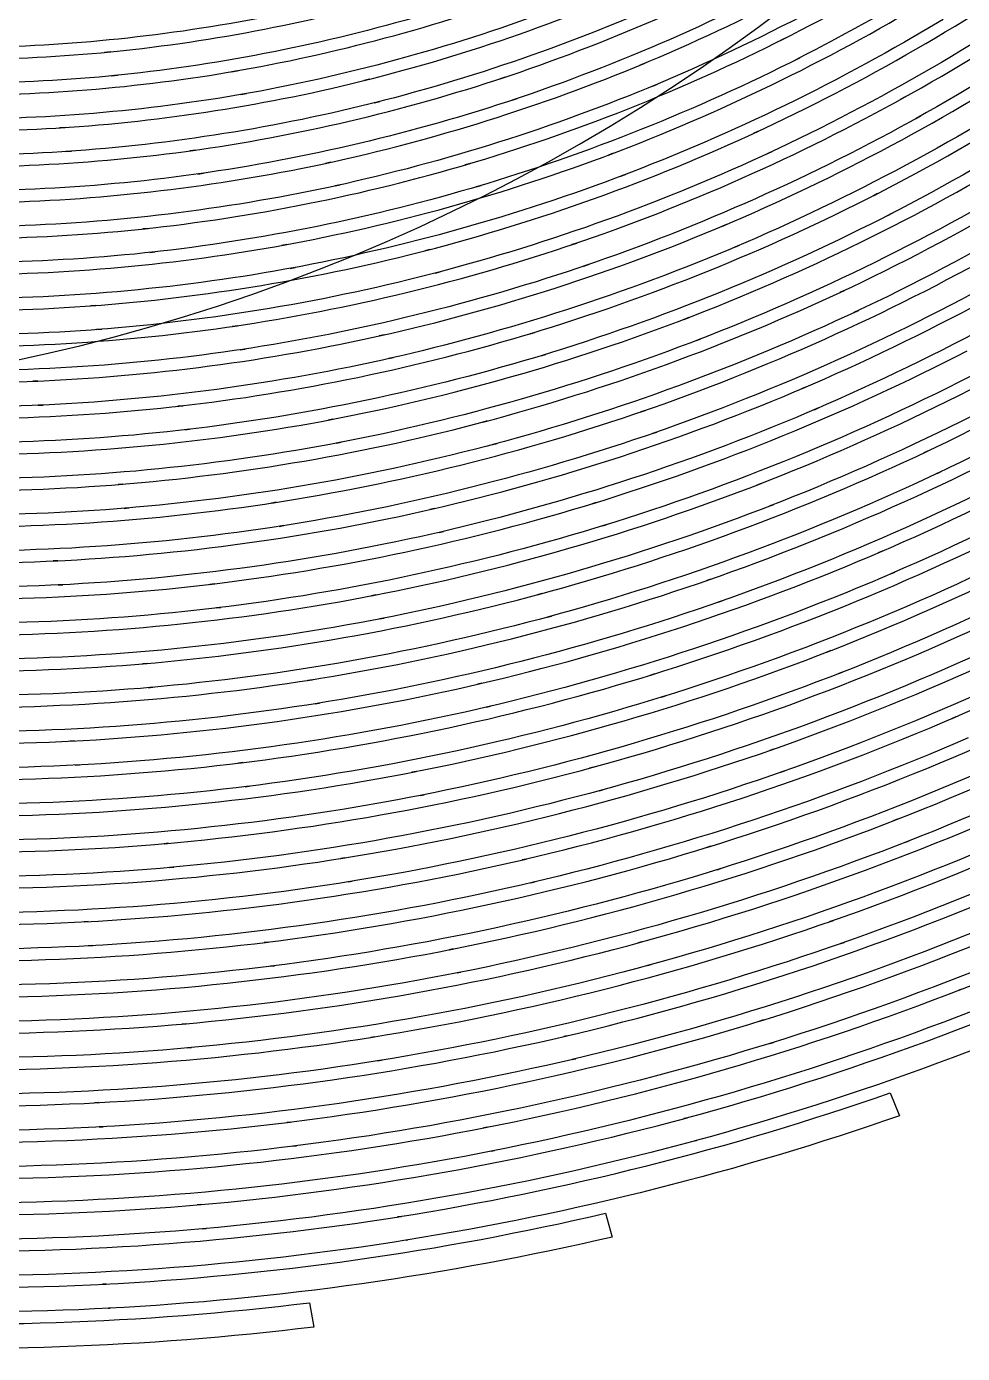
# Model space of a CAD drawing. Extents: x -32 to 185, y 69 to 286.
# Drawn here: x 91.39 to 126.11, y 70.7 to 119.94 of the extents above; entities that cross this region are included whole.
import ezdxf

# ---------------------------------------------------------------- set-up
doc = ezdxf.new("R2010")
doc.units = 0
doc.layers.add('Ebene_1', color=7, linetype='CONTINUOUS')

msp = doc.modelspace()

# ---------------------------------------------------------------- linework, layer by layer
at = {"layer": 'Ebene_1', "color": 7}
for p, q in [((119.536275, 119.508605), (119.367766, 119.423485)), ((94.500688, 118.999208), (94.283052, 118.978234)), ((119.913258, 118.695052), (120.08024, 118.779764)), ((99.218947, 118.299411), (99.01022, 118.263317)), ((114.305616, 118.569179), (114.126161, 118.494699)), ((94.554907, 118.109291), (94.769743, 118.130673)), ((104.113861, 117.981433), (103.913534, 117.931211)), ((109.153102, 118.065255), (108.963466, 118.002305)), ((114.621507, 117.73096), (114.798417, 117.805033)), ((99.339857, 117.414865), (99.546548, 117.451265)), ((109.405866, 117.206647), (109.592448, 117.269087)), ((123.989298, 117.327963), (123.832752, 117.240857)), ((104.300698, 117.107221), (104.497716, 117.157239)), ((124.399625, 116.52902), (124.554389, 116.615439)), ((92.823487, 116.19246), (92.61145, 116.178638)), ((118.545075, 116.054344), (118.378093, 115.976885)), ((92.849705, 115.299947), (93.058687, 115.314074)), ((97.656546, 115.355819), (97.452655, 115.327183)), ((113.154051, 115.235114), (112.977397, 115.168397)), ((118.895584, 115.228165), (119.059766, 115.304732)), ((102.676442, 114.903517), (102.48146, 114.861161)), ((107.853137, 114.856986), (107.667319, 114.802004)), ((97.74971, 114.466819), (97.950801, 114.495557)), ((113.442706, 114.386178), (113.61707, 114.452386)), ((102.835787, 114.022942), (103.028478, 114.065298)), ((108.077901, 113.989825), (108.261938, 114.044731)), ((122.964751, 113.742051), (122.809479, 113.662607)), ((123.348097, 112.929184), (123.501588, 113.008144)), ((95.900181, 112.448246), (95.701635, 112.426864)), ((117.349983, 112.593413), (117.185037, 112.523617)), ((101.043022, 111.851743), (100.851858, 111.816743)), ((111.801141, 111.905733), (111.626777, 111.846474)), ((117.673001, 111.7555), (117.836165, 111.824914)), ((95.96509, 111.555732), (96.161599, 111.577318)), ((106.354118, 111.664321), (106.170845, 111.616696)), ((101.174113, 110.965619), (101.362731, 111.000517)), ((106.550627, 110.789524), (106.7311, 110.836844)), ((112.061541, 111.046946), (112.233869, 111.105899)), ((121.73275, 110.149087), (121.57875, 110.076796)), ((93.951379, 109.587381), (93.757415, 109.572872)), ((122.089114, 109.32329), (122.241078, 109.394996)), ((99.212329, 108.83637), (99.025493, 108.808548)), ((115.949727, 109.136759), (115.787072, 109.074319)), ((93.987524, 108.692297), (94.179197, 108.70701)), ((104.654262, 108.497414), (104.475061, 108.457142)), ((110.245358, 108.591573), (110.073539, 108.539569)), ((116.245254, 108.288009), (116.405873, 108.350055)), ((99.314911, 107.945567), (99.499457, 107.973506)), ((104.822262, 107.615851), (104.999426, 107.656021)), ((110.477503, 107.724033), (110.646776, 107.775736)), ((91.810904, 106.783606), (91.62254, 106.775751)), ((120.292022, 106.559685), (120.139549, 106.494358)), ((91.818286, 105.887027), (92.004613, 105.895181)), ((97.186146, 105.868235), (97.003382, 105.847155)), ((114.343034, 105.695024), (114.18267, 105.63964)), ((120.62064, 105.721971), (120.771331, 105.7868)), ((97.2592, 104.973746), (97.439673, 104.994924)), ((102.754842, 105.367395), (102.57946, 105.334086)), ((108.485683, 105.303362), (108.316665, 105.258419)), ((114.609798, 104.83623), (114.768889, 104.891515)), ((102.893824, 104.480166), (103.067678, 104.513476)), ((108.689065, 104.427964), (108.855284, 104.47251)), ((124.819626, 104.183063), (124.676826, 104.115547)), ((125.180572, 103.357885), (125.322099, 103.424983)), ((94.96498, 102.957866), (94.786034, 102.943357)), ((118.640784, 102.984619), (118.489838, 102.926048)), ((95.008253, 102.060796), (95.184907, 102.075509)), ((100.656112, 102.284898), (100.48353, 102.258171)), ((106.522118, 102.051938), (106.356154, 102.013756)), ((112.528887, 102.279145), (112.37056, 102.230425)), ((118.940893, 102.13576), (119.090311, 102.193923)), ((112.767142, 101.411399), (112.923433, 101.459814)), ((100.764803, 101.392792), (100.935349, 101.419443)), ((106.695973, 101.169581), (106.8599, 101.207559)), ((123.130715, 100.469173), (122.989188, 100.408133)), ((92.54985, 100.115889), (92.375232, 100.107641)), ((123.462897, 99.631361), (123.603152, 99.692121)), ((92.563341, 99.217241), (92.735669, 99.225692)), ((98.358074, 99.26059), (98.18931, 99.240303)), ((116.778527, 99.434903), (116.629364, 99.382899)), ((104.355425, 98.848149), (104.192516, 98.816535)), ((110.50754, 98.899949), (110.351249, 98.857695)), ((117.049619, 98.575887), (117.197255, 98.627611)), ((98.436983, 98.364793), (98.603965, 98.385182)), ((104.498989, 97.959912), (104.660371, 97.991527)), ((110.715249, 98.023854), (110.869758, 98.065803)), ((121.226713, 96.780067), (121.085695, 96.72506)), ((95.862762, 96.305365), (95.697308, 96.291263)), ((101.985859, 95.702906), (101.82575, 95.677554)), ((108.278229, 95.568277), (108.124228, 95.532386)), ((114.704489, 95.921561), (114.556598, 95.875819)), ((121.529877, 95.930903), (121.668859, 95.985299)), ((95.911635, 95.406793), (96.074799, 95.421023)), ((114.946053, 95.053331), (115.091908, 95.098666)), ((102.099386, 94.809706), (102.257459, 94.834982)), ((108.456411, 94.685335), (108.608883, 94.721022)), ((125.865554, 94.323498), (125.73319, 94.266327)), ((93.172469, 93.429788), (93.010578, 93.421643)), ((119.106602, 93.126522), (118.966857, 93.0777)), ((99.415202, 92.627078), (99.257893, 92.607784)), ((93.190287, 92.529638), (93.350651, 92.537987)), ((105.842226, 92.295278), (105.690517, 92.265445)), ((112.418669, 92.455565), (112.272814, 92.415983)), ((119.380239, 92.267049), (119.517948, 92.315362)), ((99.49793, 91.73011), (99.653457, 91.749405)), ((112.629942, 91.578986), (112.774015, 91.618339)), ((105.989863, 91.406252), (106.140299, 91.435982)), ((123.705734, 90.5242), (123.574134, 90.472782)), ((96.645236, 89.631508), (96.491236, 89.617966)), ((124.01068, 89.674654), (124.141262, 89.725665)), ((116.770382, 89.519941), (116.632418, 89.477177)), ((96.697672, 88.731842), (96.849636, 88.745358)), ((103.201315, 89.091871), (103.052151, 89.06802)), ((109.922339, 89.04814), (109.778521, 89.014515)), ((117.013728, 88.6511), (117.150419, 88.693762)), ((103.318151, 88.197881), (103.465788, 88.221758)), ((110.103321, 88.164485), (110.245103, 88.197881)), ((93.678251, 86.726989), (93.52756, 86.719149)), ((121.325986, 86.771255), (121.194895, 86.725411)), ((93.699633, 85.825643), (93.848797, 85.83361)), ((100.356767, 85.96913), (100.210403, 85.95093)), ((107.216264, 85.71041), (107.074482, 85.682461)), ((114.219071, 85.971701), (114.082889, 85.934614)), ((121.600896, 85.911145), (121.730205, 85.956505)), ((100.442294, 85.071144), (100.587131, 85.089344)), ((107.365937, 84.820595), (107.506192, 84.848416)), ((114.431616, 85.094435), (114.56678, 85.131318)), ((126.0781, 84.218721), (125.953881, 84.170408)), ((97.311382, 82.937949), (97.167055, 82.925222)), ((118.726057, 83.075964), (118.596493, 83.035796)), ((104.302225, 82.453421), (104.162225, 82.431047)), ((111.453432, 82.492876), (111.318777, 82.461363)), ((118.97042, 82.20641), (119.098711, 82.246298)), ((97.365855, 82.03729), (97.508146, 82.050017)), ((104.420589, 81.558515), (104.558552, 81.580788)), ((111.635686, 81.608533), (111.768814, 81.639868)), ((123.435915, 80.370321), (123.775479, 79.520139)), ((94.067197, 80.009121), (93.926433, 80.001739)), ((101.182513, 79.288248), (101.045058, 79.271193)), ((115.907472, 79.449884), (115.778927, 79.415011)), ((123.775479, 79.520139), (123.775734, 79.520139)), ((94.090361, 79.106756), (94.229852, 79.114138)), ((108.475247, 79.094793), (108.342374, 79.068829)), ((101.269568, 78.389447), (101.405495, 78.406501)), ((116.1834, 78.589011), (116.248054, 78.606574)), ((108.626447, 78.204392), (108.758047, 78.230356)), ((97.860437, 76.226063), (97.725019, 76.214099)), ((112.871251, 75.904063), (113.11867, 75.022571)), ((97.915419, 75.324462), (98.04931, 75.336426)), ((105.287571, 75.789008), (105.15648, 75.767881)), ((105.47059, 74.903698), (105.536772, 74.914389)), ((113.11867, 75.022571), (113.118924, 75.022571)), ((94.339307, 73.27766), (94.206434, 73.270787)), ((94.426616, 72.377841), (94.493561, 72.381405)), ((101.892441, 72.586059), (102.04415, 71.683186)), ((102.04415, 71.683186), (102.044659, 71.683186))]:
    msp.add_line(p, q, dxfattribs=at)
for points in [[(103.514218, 111.434485), (130.132455, 122.46012), (147.488008, 148.434539), (147.488008, 177.245912)], [(25.884346, 126.876026), (46.257063, 106.503309), (76.89598, 100.40885), (103.514218, 111.434485)], [(119.367766, 119.423485), (123.287261, 121.402196), (127.021192, 123.729278), (130.524249, 126.376477)], [(131.186323, 125.75312), (127.647629, 123.067663), (123.874752, 120.705377), (119.913258, 118.695052)], [(123.832752, 117.240857), (127.891738, 119.495369), (131.740469, 122.109247), (135.332618, 125.050727)], [(114.126161, 118.494699), (118.064492, 120.131937), (121.847041, 122.120677), (125.428499, 124.436457)], [(136.012764, 124.447199), (132.385997, 121.466418), (128.499338, 118.816368), (124.399625, 116.52902)], [(126.046282, 123.769165), (122.426896, 121.417901), (118.603111, 119.396936), (114.621507, 117.73096)], [(108.963466, 118.002305), (112.892378, 119.305172), (116.6958, 120.959999), (120.327404, 122.946372)], [(118.378093, 115.976885), (122.475769, 117.876814), (126.394755, 120.140795), (130.087958, 122.741234)], [(120.898095, 122.238506), (117.226273, 120.219449), (113.379833, 118.535273), (109.405866, 117.206647)], [(103.913534, 117.931211), (107.806555, 118.908743), (111.603614, 120.236351), (115.257617, 121.897542)], [(130.725086, 122.092549), (126.995228, 119.455507), (123.036024, 117.158028), (118.895584, 115.228165)], [(99.01022, 118.263317), (102.841896, 118.926535), (106.605609, 119.935758), (110.25503, 121.278283)], [(115.778927, 121.152614), (112.082669, 119.461361), (108.24081, 118.107306), (104.300698, 117.107221)], [(122.809479, 113.662607), (127.054792, 115.835791), (131.096977, 118.384735), (134.887926, 121.278385)], [(94.283052, 118.978234), (98.029455, 119.340172), (101.735386, 120.041853), (105.354517, 121.074367)], [(112.977397, 115.168397), (117.085, 116.719242), (121.045222, 118.636277), (124.809699, 120.896185)], [(135.544909, 120.649479), (131.71756, 117.717647), (127.635665, 115.133805), (123.348097, 112.929184)], [(100.948585, 120.433624), (97.336073, 119.679736), (93.66247, 119.255943), (89.973339, 119.167743)], [(105.77019, 120.265675), (102.104732, 119.209107), (98.350692, 118.487342), (94.554907, 118.109291)], [(110.725176, 120.499933), (107.030955, 119.130172), (103.220151, 118.097455), (99.339857, 117.414865)], [(125.401517, 120.205729), (121.597587, 117.911814), (117.59511, 115.964056), (113.442706, 114.386178)], [(107.667319, 114.802004), (111.75685, 116.011376), (115.72929, 117.586683), (119.536275, 119.508605)], [(83.605878, 118.941452), (87.231627, 118.629812), (90.878503, 118.649208), (94.500688, 118.999208)], [(120.08024, 118.779764), (116.231254, 116.826432), (112.214014, 115.223176), (108.077901, 113.989825)], [(117.185037, 112.523617), (121.460641, 114.333869), (125.565445, 116.523853), (129.450067, 119.066816)], [(87.987628, 117.391905), (91.751086, 117.353825), (95.510471, 117.657574), (99.218947, 118.299411)], [(102.48146, 114.861161), (106.526191, 115.739038), (110.483867, 116.980152), (114.305616, 118.569179)], [(130.062249, 118.39428), (126.138936, 115.816013), (121.992641, 113.594083), (117.673001, 111.7555)], [(94.769743, 118.130673), (91.097667, 117.764967), (87.399882, 117.734142), (83.72246, 118.038502)], [(92.61145, 116.178638), (96.492254, 116.430791), (100.342003, 117.034345), (104.113861, 117.981433)], [(97.452655, 115.327183), (101.427131, 115.8853), (105.343571, 116.801868), (109.153102, 118.065255)], [(114.798417, 117.805033), (110.932886, 116.187471), (106.928882, 114.921615), (102.835787, 114.022942)], [(99.546548, 117.451265), (95.789453, 116.790235), (91.979923, 116.471544), (88.165046, 116.499086)], [(109.592448, 117.269087), (105.737354, 115.980449), (101.773568, 115.042423), (97.74971, 114.466819)], [(111.626777, 111.846474), (115.903399, 113.300083), (120.040785, 115.134696), (123.989298, 117.327963)], [(121.57875, 110.076796), (126.010391, 112.157605), (130.247304, 114.630466), (134.238835, 117.465672)], [(104.497716, 117.157239), (100.679276, 116.18798), (96.780654, 115.566227), (92.849705, 115.299947)], [(134.870872, 116.811821), (130.841668, 113.940011), (126.564028, 111.43383), (122.089114, 109.32329)], [(81.558822, 116.48389), (85.29708, 116.045893), (89.067665, 115.948351), (92.823487, 116.19246)], [(124.554389, 116.615439), (120.565149, 114.389538), (116.383982, 112.525908), (112.061541, 111.046946)], [(106.170845, 111.616696), (110.420231, 112.722086), (114.561689, 114.207386), (118.545075, 116.054344)], [(93.058687, 115.314074), (89.25272, 115.056245), (85.430971, 115.144343), (81.64104, 115.577172)], [(86.027881, 114.785993), (89.913266, 114.624408), (93.805524, 114.815113), (97.656546, 115.355819)], [(100.851858, 111.816743), (105.046771, 112.584555), (109.164302, 113.728814), (113.154051, 115.235114)], [(119.059766, 115.304732), (115.033871, 113.428145), (110.847104, 111.916983), (106.550627, 110.789524)], [(115.787072, 109.074319), (120.239331, 110.78395), (124.529953, 112.888737), (128.607011, 115.363176)], [(90.750976, 113.424759), (94.762616, 113.557301), (98.753892, 114.052265), (102.676442, 114.903517)], [(95.701635, 112.426864), (99.816875, 112.869722), (103.884006, 113.683174), (107.853137, 114.856986)], [(97.950801, 114.495557), (94.050652, 113.937643), (90.107993, 113.734007), (86.171444, 113.886913)], [(113.61707, 114.452386), (109.582521, 112.919359), (105.417899, 111.752318), (101.174113, 110.965619)], [(129.192721, 114.667553), (125.075699, 112.159285), (120.742568, 110.024182), (116.245254, 108.288009)], [(103.028478, 114.065298), (99.058329, 113.193683), (95.017416, 112.682301), (90.955122, 112.537642)], [(108.261938, 114.044731), (104.246225, 112.847373), (100.130476, 112.01422), (95.96509, 111.555732)], [(110.073539, 108.539569), (114.517398, 109.885174), (118.831693, 111.626445), (122.964751, 113.742051)], [(120.139549, 106.494358), (124.756499, 108.471562), (129.187884, 110.857132), (133.380761, 113.62244)], [(123.501588, 113.008144), (119.326784, 110.861612), (114.967944, 109.093104), (110.477503, 107.724033)], [(133.986834, 112.944508), (129.755267, 110.144302), (125.281881, 107.727116), (120.62064, 105.721971)], [(83.885115, 112.245398), (87.888101, 111.950889), (91.909413, 112.018802), (95.900181, 112.448246)], [(104.475061, 108.457142), (108.881756, 109.447992), (113.190706, 110.832364), (117.349983, 112.593413)], [(88.701119, 110.727084), (92.840541, 110.729961), (96.971309, 111.10651), (101.043022, 111.851743)], [(99.025493, 108.808548), (103.368297, 109.456036), (107.644155, 110.492724), (111.801141, 111.905733)], [(117.836165, 111.824914), (113.632852, 110.035713), (109.27732, 108.62698), (104.822262, 107.615851)], [(124.676826, 104.115547), (129.446503, 106.371459), (134.005925, 109.047973), (138.300875, 112.112856)], [(96.161599, 111.577318), (92.120941, 111.132652), (88.04821, 111.053717), (83.993551, 111.341659)], [(93.757415, 109.572872), (98.010619, 109.890443), (102.226659, 110.590546), (106.354118, 111.664321)], [(114.18267, 105.63964), (118.810311, 107.237611), (123.285734, 109.246137), (127.555738, 111.640852)], [(138.926803, 111.453227), (134.59418, 108.352142), (129.993776, 105.642921), (125.180572, 103.357885)], [(101.362731, 111.000517), (97.2424, 110.236778), (93.061742, 109.845821), (88.871156, 109.832789)], [(106.7311, 110.836844), (102.556296, 109.741305), (98.291128, 109.02341), (93.987524, 108.692297)], [(112.233869, 111.105899), (108.03081, 109.667818), (103.707097, 108.610079), (99.314911, 107.945567)], [(128.114974, 110.923543), (123.803479, 108.496419), (119.283766, 106.45916), (114.609798, 104.83623)], [(108.316665, 105.258419), (112.925724, 106.485111), (117.415655, 108.121959), (121.73275, 110.149087)], [(81.560349, 109.780785), (85.676353, 109.343883), (89.823666, 109.279152), (93.951379, 109.587381)], [(122.241078, 109.394996), (117.880965, 107.338633), (113.34547, 105.676231), (108.689065, 104.427964)], [(118.489838, 102.926048), (123.290824, 104.788403), (127.916174, 107.075339), (132.310651, 109.759301)], [(94.179197, 108.70701), (90.00083, 108.385551), (85.802099, 108.441335), (81.633913, 108.873559)], [(86.465445, 108.095708), (90.728067, 107.959587), (94.994253, 108.207471), (99.212329, 108.83637)], [(102.57946, 105.334086), (107.140664, 106.199641), (111.615577, 107.472471), (115.949727, 109.136759)], [(132.890506, 109.058613), (128.455557, 106.341132), (123.787189, 104.02427), (118.940893, 102.13576)], [(91.62254, 106.775751), (96.009126, 106.958008), (100.370767, 107.534315), (104.654262, 108.497414)], [(97.003382, 105.847155), (101.490513, 106.364003), (105.922408, 107.282554), (110.245358, 108.591573)], [(116.405873, 108.350055), (112.026668, 106.659413), (107.50441, 105.364114), (102.893824, 104.480166)], [(99.499457, 107.973506), (95.231998, 107.327996), (90.914903, 107.067682), (86.600608, 107.195751)], [(112.37056, 102.230425), (117.171546, 103.705691), (121.831259, 105.606829), (126.294209, 107.910765)], [(122.989188, 100.408133), (127.951302, 102.546317), (132.713597, 105.121899), (137.21931, 108.10436)], [(79.057401, 107.40217), (83.281333, 106.813632), (87.549809, 106.606616), (91.810904, 106.783606)], [(104.999426, 107.656021), (100.667567, 106.672937), (96.256036, 106.08082), (91.818286, 105.887027)], [(110.646776, 107.775736), (106.27699, 106.443449), (101.796477, 105.505606), (97.2592, 104.973746)], [(137.819783, 107.421561), (133.27487, 104.404299), (128.470066, 101.797189), (123.462897, 99.631361)], [(126.824937, 107.172086), (122.319478, 104.837622), (117.614965, 102.90963), (112.767142, 101.411399)], [(92.004613, 105.895181), (87.692609, 105.706858), (83.372205, 105.906914), (79.096092, 106.492867)], [(106.356154, 102.013756), (111.127613, 103.110797), (115.791654, 104.632296), (120.292022, 106.559685)], [(84.044461, 105.541601), (88.425956, 105.256531), (92.824251, 105.365805), (97.186146, 105.868235)], [(116.629364, 99.382899), (121.611841, 101.119079), (126.429882, 103.295724), (131.026213, 105.886829)], [(100.48353, 102.258171), (105.196698, 102.988081), (109.83503, 104.138418), (114.343034, 105.695024)], [(120.771331, 105.7868), (116.226418, 103.83177), (111.515795, 102.2864), (106.695973, 101.169581)], [(97.439673, 104.994924), (93.027887, 104.477878), (88.578428, 104.358063), (84.145261, 104.636969)], [(89.296756, 104.046146), (93.813415, 104.083034), (98.317601, 104.525407), (102.754842, 105.367395)], [(94.786034, 102.943357), (99.413929, 103.319194), (103.998806, 104.109085), (108.485683, 105.303362)], [(114.768889, 104.891515), (110.214558, 103.310157), (105.527862, 102.139145), (100.764803, 101.392792)], [(131.578578, 105.164357), (126.940755, 102.541353), (122.078423, 100.336427), (117.049619, 98.575887)], [(103.067678, 104.513476), (98.581056, 103.65329), (94.026215, 103.196986), (89.458393, 103.150557)], [(108.855284, 104.47251), (104.321061, 103.256855), (99.686548, 102.449666), (95.008253, 102.060796)], [(110.351249, 98.857695), (115.322526, 100.199227), (120.164749, 101.981531), (124.819626, 104.183063)], [(121.085695, 96.72506), (126.238718, 98.733884), (131.202868, 101.197224), (135.9196, 104.085521)], [(125.322099, 103.424983), (120.623186, 101.194246), (115.73489, 99.386666), (110.715249, 98.023854)], [(81.441985, 103.074601), (85.937008, 102.631233), (90.463085, 102.592262), (94.96498, 102.957866)], [(104.192516, 98.816535), (109.123066, 99.773168), (113.958416, 101.168181), (118.640784, 102.984619)], [(136.492837, 103.379546), (131.735887, 100.458355), (126.728464, 97.965487), (121.529877, 95.930903)], [(125.73319, 94.266327), (131.044286, 96.559325), (136.141564, 99.319543), (140.964695, 102.514091)], [(95.184907, 102.075509), (90.632103, 101.697076), (86.054862, 101.727596), (81.507658, 102.166789)], [(86.783118, 101.394497), (91.424758, 101.276363), (96.067672, 101.574359), (100.656112, 102.284898)], [(92.375232, 100.107641), (97.139309, 100.332354), (101.874114, 100.983151), (106.522118, 102.051938)], [(98.18931, 99.240303), (103.050115, 99.823976), (107.849319, 100.841064), (112.528887, 102.279145)], [(119.090311, 102.193923), (114.362125, 100.351445), (109.478921, 98.93444), (104.498989, 97.959912)], [(114.556598, 95.875819), (119.718276, 97.474494), (124.72748, 99.529441), (129.524903, 102.016149)], [(112.923433, 101.459814), (108.196519, 99.998874), (103.348442, 98.962975), (98.436983, 98.364793)], [(100.935349, 101.419443), (96.297527, 100.692791), (91.603704, 100.382882), (86.910645, 100.493355)], [(106.8599, 101.207559), (102.163277, 100.119274), (97.378582, 99.453077), (92.563341, 99.217241)], [(130.049013, 101.272799), (125.209081, 98.755877), (120.154822, 96.674456), (114.946053, 95.053331)], [(78.661074, 100.705035), (83.263769, 100.094227), (87.912028, 99.897056), (92.54985, 100.115889)], [(108.124228, 95.532386), (113.262997, 96.729158), (118.285183, 98.381313), (123.130715, 100.469173)], [(118.966857, 93.0777), (124.30748, 94.945633), (129.471957, 97.284577), (134.398435, 100.066685)], [(92.735669, 99.225692), (88.046682, 98.99599), (83.346751, 99.186721), (78.691619, 99.795441)], [(123.603152, 99.692121), (118.713075, 97.576897), (113.644052, 95.901274), (108.456411, 94.685335)], [(84.084933, 98.831044), (88.845701, 98.548244), (93.622506, 98.692037), (98.358074, 99.26059)], [(101.82575, 95.677554), (106.911573, 96.483064), (111.915941, 97.74057), (116.778527, 99.434903)], [(134.944435, 99.339244), (129.975958, 96.5257), (124.767444, 94.158934), (119.380239, 92.267049)], [(89.773011, 97.35081), (94.668689, 97.414446), (99.548839, 97.915672), (104.355425, 98.848149)], [(95.697308, 96.291263), (100.701676, 96.718315), (105.658444, 97.591432), (110.50754, 98.899949)], [(117.197255, 98.627611), (112.288087, 96.90902), (107.235355, 95.631226), (102.099386, 94.809706)], [(98.603965, 98.385182), (93.818506, 97.802323), (88.990029, 97.648501), (84.177079, 97.925701)], [(104.660371, 97.991527), (99.804912, 97.041257), (94.873852, 96.526515), (89.926757, 96.453816)], [(110.869758, 98.065803), (105.972808, 96.736413), (100.966913, 95.846496), (95.911635, 95.406793)], [(112.272814, 92.415983), (117.610383, 93.865799), (122.808206, 95.787441), (127.805192, 98.157974)], [(123.574134, 90.472782), (129.082503, 92.622013), (134.389271, 95.255772), (139.432076, 98.342927)], [(139.999458, 97.632185), (134.915672, 94.512218), (129.565121, 91.849237), (124.01068, 89.674654)], [(128.300538, 97.395254), (123.25977, 94.996059), (118.015365, 93.049573), (112.629942, 91.578986)], [(105.690517, 92.265445), (110.992958, 93.30641), (116.192309, 94.817266), (121.226713, 96.780067)], [(81.204494, 96.366431), (86.07879, 95.909445), (90.984649, 95.889056), (95.862762, 96.305365)], [(116.632418, 89.477177), (122.157587, 91.192688), (127.519337, 93.395399), (132.654797, 96.05927)], [(86.982172, 94.683247), (92.00385, 94.576058), (97.025018, 94.917302), (101.985859, 95.702906)], [(93.010578, 93.421643), (98.153419, 93.681865), (103.262915, 94.400345), (108.278229, 95.568277)], [(99.257893, 92.607784), (104.494916, 93.251428), (109.664484, 94.360483), (114.704489, 95.921561)], [(121.668859, 95.985299), (116.588636, 93.997069), (111.341686, 92.464602), (105.989863, 91.406252)], [(96.074799, 95.421023), (91.146031, 94.992368), (86.188499, 95.004789), (81.262022, 95.458212)], [(115.091908, 95.098666), (110.004303, 93.515214), (104.785607, 92.387856), (99.49793, 91.73011)], [(133.172797, 95.311644), (127.994065, 92.617838), (122.586497, 90.388782), (117.013728, 88.6511)], [(102.257459, 94.834982), (97.246982, 94.033647), (92.174905, 93.680974), (87.101554, 93.780985)], [(108.608883, 94.721022), (103.544697, 93.533999), (98.384801, 92.8005), (93.190287, 92.529638)], [(109.778521, 89.014515), (115.287399, 90.304247), (120.67104, 92.080899), (125.865554, 94.323498)], [(121.194895, 86.725411), (126.896973, 88.718911), (132.410942, 91.214248), (137.672147, 94.181614)], [(78.145873, 94.010585), (83.127332, 93.370352), (88.156137, 93.175955), (93.172469, 93.429788)], [(93.350651, 92.537987), (88.283155, 92.273692), (83.202169, 92.462133), (78.168019, 93.10089)], [(103.052151, 89.06802), (108.513174, 89.942232), (113.88587, 91.300564), (119.106602, 93.126522)], [(126.330864, 93.54217), (121.09155, 91.272717), (115.660817, 89.473002), (110.103321, 88.164485)], [(138.211784, 93.44949), (132.908324, 90.450916), (127.349556, 87.928241), (121.600896, 85.911145)], [(84.00577, 92.115416), (89.147083, 91.827652), (94.304179, 91.998885), (99.415202, 92.627078)], [(90.131412, 90.642131), (95.406871, 90.725444), (100.664767, 91.278801), (105.842226, 92.295278)], [(96.491236, 89.617966), (101.874114, 90.089385), (107.2043, 91.039146), (112.418669, 92.455565)], [(119.517948, 92.315362), (114.250634, 90.465629), (108.82932, 89.08762), (103.318151, 88.197881)], [(125.953881, 84.170408), (131.820905, 86.45376), (137.474365, 89.25226), (142.84757, 92.532922)], [(99.653457, 91.749405), (94.492034, 91.107364), (89.28352, 90.926713), (84.090024, 91.209386)], [(112.774015, 91.618339), (107.511282, 90.181352), (102.131205, 89.215377), (96.697672, 88.731842)], [(114.082889, 85.934614), (119.788276, 87.486146), (125.345008, 89.540915), (130.687159, 92.074536)], [(106.140299, 91.435982), (100.912949, 90.402298), (95.604144, 89.835934), (90.276503, 89.743966)], [(131.176141, 91.307717), (125.789445, 88.745664), (120.185876, 86.666331), (114.431616, 85.094435)], [(107.074482, 85.682461), (112.750596, 86.80096), (118.316238, 88.421322), (123.705734, 90.5242)], [(80.847112, 89.657752), (86.101699, 89.179969), (91.388867, 89.171137), (96.645236, 89.631508)], [(124.141262, 89.725665), (118.705693, 87.597612), (113.091688, 85.956097), (107.365937, 84.820595)], [(118.596493, 83.035796), (124.487953, 84.861755), (130.206067, 87.206349), (135.683891, 90.041658)], [(100.210403, 85.95093), (105.825172, 86.647749), (111.366886, 87.84223), (116.770382, 89.519941)], [(136.194764, 89.289348), (130.673922, 86.424512), (124.909735, 84.054157), (118.97042, 82.20641)], [(96.849636, 88.745358), (91.542358, 88.27315), (86.203517, 88.274347), (80.896239, 88.749151)], [(87.062354, 87.963419), (92.464832, 87.860125), (97.865783, 88.237769), (103.201315, 89.091871)], [(93.52756, 86.719149), (99.050693, 87.00788), (104.537171, 87.787426), (109.922339, 89.04814)], [(117.150419, 88.693762), (111.699323, 86.993982), (106.107972, 85.781606), (100.442294, 85.071144)], [(103.465788, 88.221758), (98.08011, 87.35223), (92.627487, 86.963538), (87.173082, 87.060291)], [(110.245103, 88.197881), (104.811316, 86.918509), (99.274184, 86.12453), (93.699633, 85.825643)], [(111.318777, 82.461363), (117.20031, 83.837514), (122.948206, 85.732581), (128.495011, 88.123808)], [(77.511291, 87.32031), (82.871769, 86.643371), (88.282392, 86.4448), (93.678251, 86.726989)], [(128.953702, 87.33851), (123.361843, 84.920707), (117.566346, 83.003062), (111.635686, 81.608533)], [(104.162225, 82.431047), (110.000485, 83.367291), (115.744308, 84.81978), (121.325986, 86.771255)], [(93.848797, 85.83361), (88.401265, 85.54157), (82.93846, 85.734668), (77.525291, 86.410614)], [(83.807224, 85.395893), (89.329847, 85.096115), (94.868252, 85.287915), (100.356767, 85.96913)], [(90.370176, 83.921819), (96.027454, 84.017885), (101.665132, 84.616449), (107.216264, 85.71041)], [(97.167055, 82.925222), (102.929969, 83.434008), (108.636629, 84.453692), (114.219071, 85.971701)], [(121.730205, 85.956505), (116.10169, 83.98179), (110.308994, 82.50988), (104.420589, 81.558515)], [(115.778927, 79.415011), (121.855441, 81.061769), (127.774392, 83.243506), (133.466034, 85.934334)], [(100.587131, 85.089344), (95.048216, 84.394816), (89.458393, 84.193979), (83.883588, 84.489278)], [(107.506192, 84.848416), (101.905423, 83.737681), (96.216836, 83.126466), (90.50763, 83.022356)], [(114.56678, 85.131318), (108.935975, 83.593201), (103.179678, 82.557709), (97.365855, 82.03729)], [(133.89418, 85.125057), (128.193629, 82.431429), (122.267042, 80.244321), (116.1834, 78.589011)], [(108.342374, 79.068829), (114.394707, 80.258067), (120.329949, 81.981595), (126.0781, 84.218721)], [(126.505991, 83.416317), (120.711767, 81.154526), (114.728416, 79.410175), (108.626447, 78.204392)], [(80.370603, 82.950065), (86.00599, 82.44436), (91.675231, 82.440287), (97.311382, 82.937949)], [(101.045058, 79.271193), (107.039355, 80.014466), (112.956524, 81.287678), (118.726057, 83.075964)], [(87.0229, 81.236668), (92.807196, 81.130166), (98.58971, 81.537337), (104.302225, 82.453421)], [(93.926433, 80.001739), (99.830875, 80.31203), (105.696117, 81.145871), (111.453432, 82.492876)], [(119.098711, 82.246298), (113.281324, 80.436503), (107.314773, 79.145702), (101.269568, 78.389447)], [(97.508146, 82.050017), (91.820831, 81.540926), (86.099408, 81.537948), (80.411584, 82.041159)], [(104.558552, 81.580788), (98.796147, 80.649914), (92.962214, 80.232103), (87.125991, 80.332649)], [(111.768814, 81.639868), (105.962626, 80.274612), (100.046221, 79.42672), (94.090361, 79.106756)], [(76.757072, 80.635889), (82.497077, 79.915194), (88.290028, 79.705448), (94.067197, 80.009121)], [(105.15648, 75.767881), (111.373504, 76.759591), (117.490746, 78.299847), (123.435915, 80.370321)], [(94.229852, 79.114138), (88.40101, 78.801047), (82.555623, 79.005702), (76.762926, 79.726066)], [(83.489805, 78.674283), (89.393738, 78.355338), (95.314726, 78.560756), (101.182513, 79.288248)], [(97.725019, 76.214099), (103.869497, 76.753482), (109.954157, 77.836319), (115.907472, 79.449884)], [(123.775734, 79.520139), (117.821147, 77.447882), (111.695759, 75.903044), (105.47059, 74.903698)], [(90.49083, 77.1913), (96.530181, 77.292864), (102.54866, 77.930246), (108.475247, 79.094793)], [(101.405495, 78.406501), (95.486799, 77.666282), (89.514138, 77.452209), (83.557515, 77.766828)], [(116.248054, 78.606574), (110.246121, 76.973409), (104.111316, 75.875044), (97.915419, 75.324462)], [(108.758047, 78.230356), (102.781314, 77.049264), (96.711418, 76.399918), (90.619885, 76.290717)], [(79.774457, 76.244899), (85.790644, 75.704244), (91.843231, 75.697881), (97.860437, 76.226063)], [(94.206434, 73.270787), (100.493458, 73.595842), (106.739754, 74.477079), (112.871251, 75.904063)], [(98.04931, 75.336426), (91.980686, 74.797298), (85.876171, 74.797043), (79.807548, 75.335662)], [(86.864827, 74.504316), (93.031451, 74.387479), (99.196547, 74.817407), (105.287571, 75.789008)], [(105.536772, 74.914389), (99.395348, 73.928533), (93.178324, 73.488424), (86.959009, 73.599406)], [(113.118924, 75.022571), (106.977755, 73.594824), (100.723058, 72.709769), (94.426616, 72.377841)], [(75.883471, 73.95857), (82.003259, 73.187042), (88.179301, 72.959223), (94.339307, 73.27766)], [(94.493561, 72.381405), (88.282137, 72.053804), (82.053659, 72.277296), (75.881689, 73.048824)], [(83.052496, 71.951732), (89.338756, 71.606822), (95.643344, 71.819113), (101.892441, 72.586059)], [(102.044659, 71.683186), (95.786399, 70.916494), (89.472902, 70.701403), (83.176969, 71.040458)]]:
    msp.add_open_spline(points, degree=3, dxfattribs=at)

doc.saveas('drawing.dxf')
